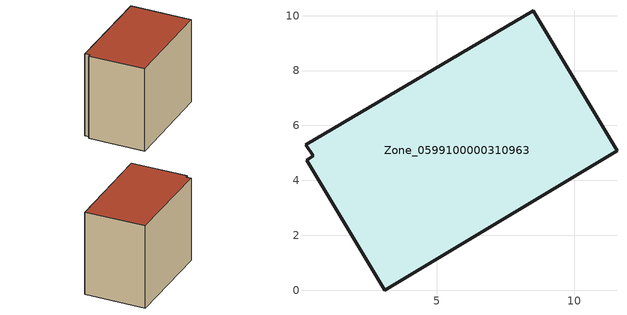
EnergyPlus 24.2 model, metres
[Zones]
Zone_0599100000310963
 floor ground (C_G): 0.5,4.9 0.21,5.3 8.5,10.18 11.56,5.07 3.11,0 0.26,4.74 z3.16
 wall outside (C_F): 11.56,5.07 8.5,10.18 0.21,5.3 0.5,4.9 0.26,4.74 3.11,0 11.56,5.07 z3.16:11.57
 roof outside (C_R): 0.21,5.3 0.5,4.9 0.26,4.74 3.11,0 11.56,5.07 8.5,10.18 z11.57
[BUILDING]
Pand.0599100000310963: North Axis=0; Terrain=City; Loads Convergence Tolerance Value=0.04; Temperature Convergence Tolerance Value=0.4; Solar Distribution=FullExterior; Maximum Number of Warmup Days=25; Minimum Number of Warmup Days=1
[Site:Location]
Rotterdam.The.Hague.AP_ZH_NLD Design_Conditions: Latitude=51.96; Longitude=4.45; Time Zone=1; Elevation=-4.5
[SITE:GROUNDTEMPERATURE:BUILDINGSURFACE]
18, 18, 18, 18, 18, 18, 18, 18, 18, 18, 18, 18
[MATERIAL] Thermal Absorptance=0.9; Solar Absorptance=0.7; Visible Absorptance=0.7
Name | Roughness | Thickness | Conductivity | Density | Specific Heat
G.TC.1992-2005 | MediumSmooth | 0.15 | 0.06 | 540 | 1210
F.TC.1992-2005 | Rough | 0.3 | 0.12 | 1920 | 840
R.TC.1992-2005 | MediumRough | 0.2 | 0.08 | 1500 | 1000
[CONSTRUCTION]
C_G: G.TC.1992-2005
C_F: F.TC.1992-2005
C_R: R.TC.1992-2005
[ZONE]
Zone_0599100000310963: Type=1; Multiplier=1; Ceiling Height=Autocalculate; Volume=Autocalculate; Floor Area=autocalculate; Part of Total Floor Area=Yes
[ZONEINFILTRATION:DESIGNFLOWRATE]
Infil_Zone_0599100000310963: Zone or ZoneList or Space or SpaceList=Zone_0599100000310963; Schedule=AlwaysOn; Design Flow Rate Calculation Method=Flow/Area; Flow Rate per Floor Area=0.0015; Constant Term Coefficient=1; Temperature Term Coefficient=0; Velocity Term Coefficient=0; Velocity Squared Term Coefficient=0
[HVACTEMPLATE:ZONE:IDEALLOADSAIRSYSTEM]
Zone_0599100000310963: Maximum Heating Supply Air Temperature=50; Minimum Cooling Supply Air Temperature=13; Maximum Heating Supply Air Humidity Ratio=0.0156; Minimum Cooling Supply Air Humidity Ratio=0.0077; Heating Limit=NoLimit; Cooling Limit=NoLimit; Dehumidification Control Type=ConstantSensibleHeatRatio; Cooling Sensible Heat Ratio=0.7; Dehumidification Setpoint=60; Humidification Control Type=None; Humidification Setpoint=30; Outdoor Air Method=None; Outdoor Air Flow Rate per Person=0.00944; Outdoor Air Flow Rate per Zone Floor Area=0; Outdoor Air Flow Rate per Zone=0; Demand Controlled Ventilation Type=None; Outdoor Air Economizer Type=NoEconomizer; Heat Recovery Type=None; Sensible Heat Recovery Effectiveness=0.7; Latent Heat Recovery Effectiveness=0.65
[ZONECONTROL:THERMOSTAT]
ThermostatControl_Zone_0599100000310963: Zone or ZoneList=Zone_0599100000310963; Control Type Schedule=DualSetpointControlType; Control 1=Thermostat_Zone_0599100000310963; Temperature Difference Between Cutout And Setpoint=0
[THERMOSTATSETPOINT:DUALSETPOINT]
Thermostat_Zone_0599100000310963: Heating Setpoint Temperature Schedule=HeatingSetpoint_Zone_0599100000310963; Cooling Setpoint Temperature Schedule=CoolingSetpoint_Zone_0599100000310963
[SCHEDULE:COMPACT]
HeatingSetpoint_Zone_0599100000310963: Through: 12/31, For: AllDays, Until: 24:00, 21
CoolingSetpoint_Zone_0599100000310963: Through: 12/31, For: AllDays, Until: 24:00, 24
DualSetpointControlType: Through: 12/31, For: AllDays, Until: 24:00, 4
AlwaysOn: Through: 12/31, For: AllDays, Until: 24:00, 1
